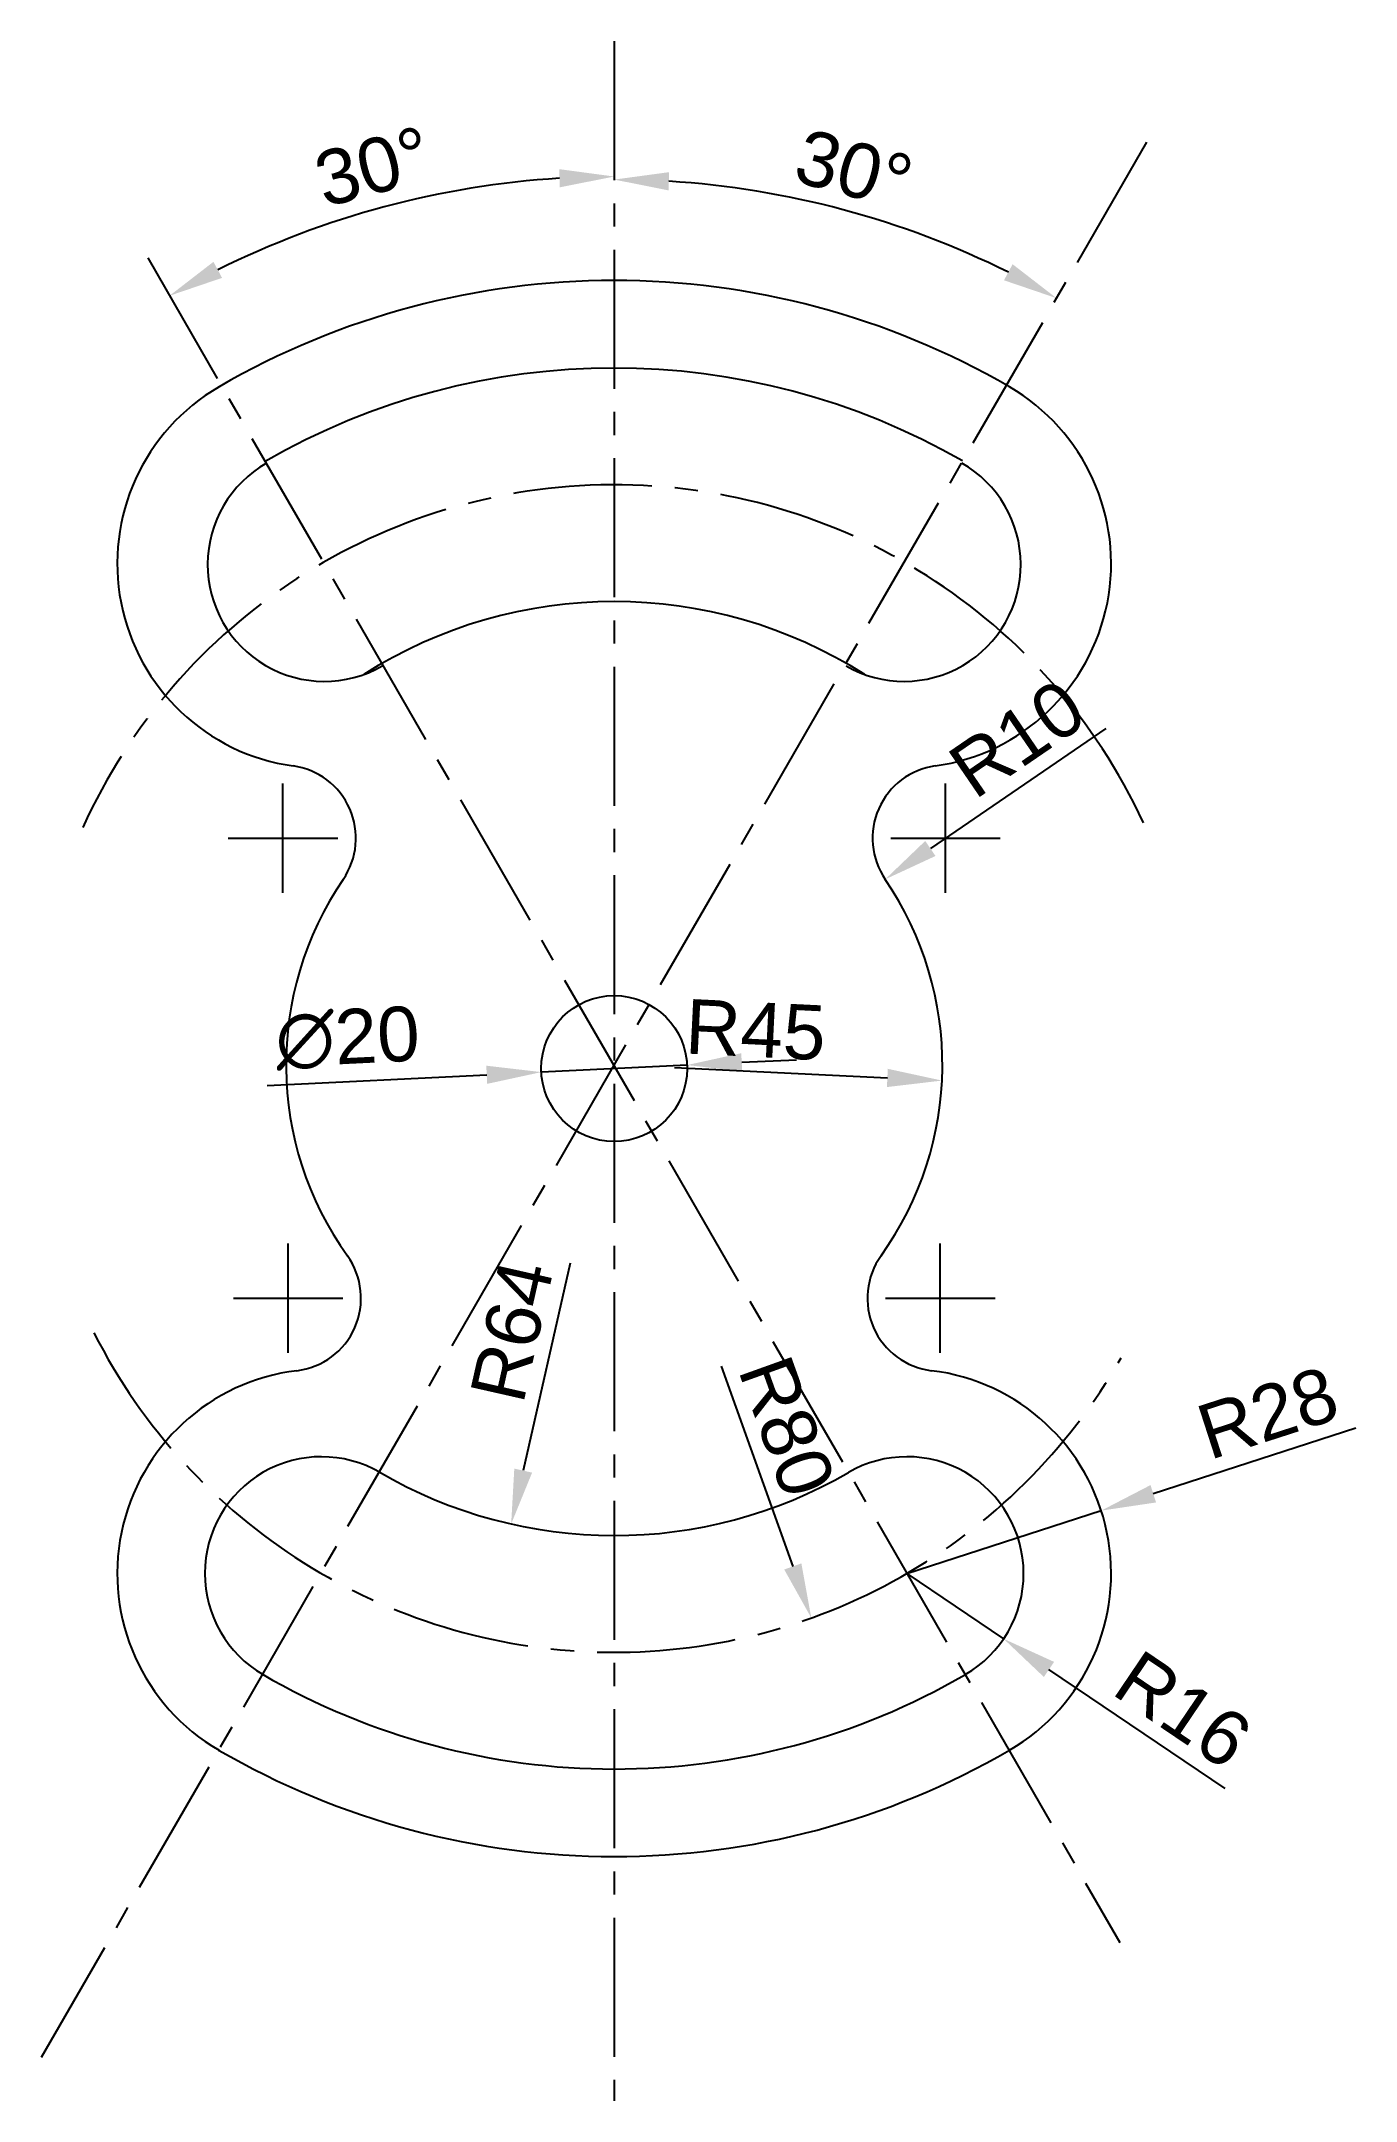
# Model space of a CAD drawing. Header units: millimetres. Extents: x 2670 to 2851, y 1359 to 1641.
import ezdxf

# ---------------------------------------------------------------- set-up
doc = ezdxf.new("R2010")
doc.units = ezdxf.units.MM
doc.linetypes.add('CENTER2', pattern=[28.575, 19.05, -3.175, 3.175, -3.175])
doc.styles.get("Standard").update_dxf_attribs({"font": 'arial.ttf'})
doc.dimstyles.new('ISO-25', dxfattribs={"dimscale": 3, "dimtxt": 2.5, "dimasz": 2.5, "dimexe": 1.25, "dimexo": 0.625, "dimtad": 1, "dimtxsty": 'Standard', "dimcen": 2.5, "dimadec": 0, "dimazin": 0, "dimtfac": 1, "dimtmove": 0, "dimatfit": 3, "dimfxl": 1, "dimarcsym": 0})

# ---------------------------------------------------------------- blocks, each defined once
blk = doc.blocks.new('*D2')
at = {"color": 0, "lineweight": -2, "transparency": 16777216}
blk.add_arc((2749, 1501.05), 121.29, 63.5436, 86.4564, dxfattribs=at)
at = {"color": 0, "transparency": 16777216}
for points in [[(2756.45, 1620.86), (2756.53, 1623.36), (2749, 1622.34)], [(2803.62, 1610.74), (2802.44, 1608.54), (2809.64, 1606.09)]]:
    blk.add_solid(points, dxfattribs=at)
at = {"layer": 'Defpoints', "color": 0, "transparency": 16777216}
for p in [(2749, 1641.31), (2821.99, 1627.47), (2790.48, 1615.03), (2670.43, 1364.97), (2749, 1359.04)]:
    blk.add_point(p, dxfattribs=at)
at = {"color": 0, "transparency": 16777216, "insert": (2781.87, 1623.72), "char_height": 7.5, "attachment_point": 5, "rotation": 345}
blk.add_mtext('30°', dxfattribs=at)
blk = doc.blocks.new('*D3')
at = {"color": 0, "lineweight": -2, "transparency": 16777216}
blk.add_arc((2749, 1500.82), 121.93, 93.5248, 116.4752, dxfattribs=at)
at = {"color": 0, "transparency": 16777216}
for points in [[(2741.46, 1623.77), (2741.54, 1621.28), (2749, 1622.76)], [(2695.23, 1608.87), (2694.05, 1611.07), (2688.03, 1606.42)]]:
    blk.add_solid(points, dxfattribs=at)
at = {"layer": 'Defpoints', "color": 0, "transparency": 16777216}
for p in [(2749, 1641.31), (2727.82, 1620.9), (2685.04, 1611.6), (2818.32, 1380.75), (2749, 1359.04)]:
    blk.add_point(p, dxfattribs=at)
at = {"color": 0, "transparency": 16777216, "insert": (2715.96, 1624.11), "char_height": 7.5, "attachment_point": 5, "rotation": 15}
blk.add_mtext('30°', dxfattribs=at)
blk = doc.blocks.new('*D4')
at = {"color": 0, "lineweight": -2, "transparency": 16777216}
blk.add_line((2816.41, 1547.11), (2792.35, 1530.67), dxfattribs=at)
at = {"color": 0, "transparency": 16777216}
blk.add_solid([(2791.64, 1531.7), (2793.05, 1529.64), (2786.15, 1526.44)], dxfattribs=at)
at = {"layer": 'Defpoints', "color": 0, "transparency": 16777216}
for p in [(2794.41, 1532.08), (2786.15, 1526.44)]:
    blk.add_point(p, dxfattribs=at)
at = {"color": 0, "transparency": 16777216, "insert": (2804.26, 1545.72), "char_height": 7.5, "attachment_point": 5, "rotation": 34.3391}
blk.add_mtext('R10', dxfattribs=at)
blk = doc.blocks.new('*D5')
at = {"color": 0, "lineweight": -2, "transparency": 16777216}
for p, q in [((2850.68, 1451.21), (2822.91, 1442.23)), ((2789.13, 1431.31), (2815.77, 1439.92))]:
    blk.add_line(p, q, dxfattribs=at)
at = {"color": 0, "transparency": 16777216}
blk.add_solid([(2822.53, 1443.42), (2823.29, 1441.04), (2815.77, 1439.92)], dxfattribs=at)
at = {"layer": 'Defpoints', "color": 0, "transparency": 16777216}
for p in [(2815.77, 1439.92), (2789.13, 1431.31)]:
    blk.add_point(p, dxfattribs=at)
at = {"color": 0, "transparency": 16777216, "insert": (2838.61, 1453.3), "char_height": 7.5, "attachment_point": 5, "rotation": 17.9258}
blk.add_mtext('R28', dxfattribs=at)
blk = doc.blocks.new('*D6')
at = {"color": 0, "lineweight": -2, "transparency": 16777216}
for p, q in [((2789.13, 1431.31), (2802.39, 1422.35)), ((2832.78, 1401.83), (2808.61, 1418.15))]:
    blk.add_line(p, q, dxfattribs=at)
at = {"color": 0, "transparency": 16777216}
blk.add_solid([(2809.31, 1419.19), (2807.91, 1417.12), (2802.39, 1422.35)], dxfattribs=at)
at = {"layer": 'Defpoints', "color": 0, "transparency": 16777216}
for p in [(2789.13, 1431.31), (2802.39, 1422.35)]:
    blk.add_point(p, dxfattribs=at)
at = {"color": 0, "transparency": 16777216, "insert": (2826.99, 1412.62), "char_height": 7.5, "attachment_point": 5, "rotation": 325.9647}
blk.add_mtext('R16', dxfattribs=at)
blk = doc.blocks.new('*D7')
at = {"color": 0, "lineweight": -2, "transparency": 16777216}
blk.add_line((2742.96, 1473.82), (2736.52, 1445.4), dxfattribs=at)
at = {"color": 0, "transparency": 16777216}
blk.add_solid([(2735.3, 1445.68), (2737.74, 1445.13), (2734.87, 1438.09)], dxfattribs=at)
at = {"layer": 'Defpoints', "color": 0, "transparency": 16777216}
for p in [(2749, 1500.51), (2734.87, 1438.09)]:
    blk.add_point(p, dxfattribs=at)
at = {"color": 0, "transparency": 16777216, "insert": (2735, 1464.53), "char_height": 7.5, "attachment_point": 5, "rotation": 77.2458}
blk.add_mtext('R64', dxfattribs=at)
blk = doc.blocks.new('*D8')
at = {"color": 0, "lineweight": -2, "transparency": 16777216}
blk.add_line((2763.64, 1459.7), (2773.48, 1432.27), dxfattribs=at)
at = {"color": 0, "transparency": 16777216}
blk.add_solid([(2774.66, 1432.69), (2772.31, 1431.85), (2776.02, 1425.21)], dxfattribs=at)
at = {"layer": 'Defpoints', "color": 0, "transparency": 16777216}
for p in [(2749, 1500.51), (2776.02, 1425.21)]:
    blk.add_point(p, dxfattribs=at)
at = {"color": 0, "transparency": 16777216, "insert": (2772.66, 1451.44), "char_height": 7.5, "attachment_point": 5, "rotation": 289.7394}
blk.add_mtext('R80', dxfattribs=at)
blk = doc.blocks.new('*D9')
at = {"color": 0, "lineweight": -2, "transparency": 16777216}
blk.add_line((2757.26, 1500.65), (2786.45, 1499.22), dxfattribs=at)
at = {"color": 0, "transparency": 16777216}
blk.add_solid([(2786.51, 1500.47), (2786.39, 1497.97), (2793.94, 1498.86)], dxfattribs=at)
at = {"layer": 'Defpoints', "color": 0, "transparency": 16777216}
for p in [(2749, 1501.05), (2793.94, 1498.86)]:
    blk.add_point(p, dxfattribs=at)
at = {"color": 0, "transparency": 16777216, "insert": (2768.39, 1505.8), "char_height": 7.5, "attachment_point": 5, "rotation": 357.2004}
blk.add_mtext('R45', dxfattribs=at)
blk = doc.blocks.new('*D10')
at = {"color": 0, "lineweight": -2, "transparency": 16777216}
for p, q in [((2766.48, 1501.36), (2773.97, 1501.72)), ((2701.43, 1498.19), (2731.52, 1499.66)), ((2758.99, 1500.99), (2739.01, 1500.02))]:
    blk.add_line(p, q, dxfattribs=at)
at = {"color": 0, "transparency": 16777216}
for points in [[(2766.42, 1502.61), (2766.54, 1500.11), (2758.99, 1500.99)], [(2731.46, 1500.9), (2731.58, 1498.41), (2739.01, 1500.02)]]:
    blk.add_solid(points, dxfattribs=at)
at = {"layer": 'Defpoints', "color": 0, "transparency": 16777216}
for p in [(2739.01, 1500.02), (2758.99, 1500.99)]:
    blk.add_point(p, dxfattribs=at)
at = {"color": 0, "transparency": 16777216, "insert": (2712.44, 1504.65), "char_height": 7.5, "attachment_point": 5, "rotation": 2.7897}
blk.add_mtext('∅20', dxfattribs=at)

msp = doc.modelspace()

# ---------------------------------------------------------------- linework, layer by layer
at = {"color": 240, "linetype": 'CENTER2', "true_color": 0xed1f24}
for p, q in [((2748.997, 1641.308), (2748.997, 1359.036)), ((2821.985, 1627.474), (2670.43, 1364.973)), ((2685.041, 1611.598), (2818.324, 1380.746))]:
    msp.add_line(p, q, dxfattribs=at)
for p, q in [((2703.583, 1524.579), (2703.583, 1539.579)), ((2696.083, 1532.079), (2711.083, 1532.079)), ((2786.911, 1532.079), (2801.911, 1532.079)), ((2704.283, 1461.528), (2704.283, 1476.528)), ((2793.711, 1461.528), (2793.711, 1476.528)), ((2696.783, 1469.028), (2711.783, 1469.028)), ((2786.211, 1469.028), (2801.211, 1469.028))]:
    msp.add_line(p, q)
at = {"color": 114, "true_color": 0x139b48}
msp.add_line((2794.411, 1524.579), (2794.411, 1539.579), dxfattribs=at)
msp.add_circle((2748.997, 1500.508), 10)
for centre, radius, start, end in [((2748.997, 1500.508), 108, 59.88703, 120.11297), ((2748.997, 1500.508), 96, 60.16306, 119.90586), ((2708.86, 1569.711), 28, 120.11297, 262.0165), ((2789.133, 1569.711), 28, 277.9835, 59.88703), ((2709.253, 1569.574), 16, 119.67445, 299.78742), ((2788.741, 1569.574), 16, 240.21258, 60.32555), ((2748.997, 1500.508), 64, 57.54762, 122.45238), ((2703.583, 1532.079), 10, 325.66095, 82.0165), ((2794.411, 1532.079), 10, 97.9835, 214.33905), ((2748.997, 1501.055), 45, 145.66095, 215.61201), ((2748.997, 1501.055), 45, 324.38799, 34.33905), ((2704.283, 1469.028), 10, 276.91838, 35.61201), ((2793.711, 1469.028), 10, 144.38799, 263.08162), ((2708.86, 1431.305), 28, 96.91838, 239.88703), ((2789.133, 1431.305), 28, 300.11297, 83.08162), ((2708.86, 1431.305), 16, 59.88703, 240), ((2789.133, 1431.305), 16, 300, 120.11297), ((2748.997, 1500.508), 64, 239.75541, 300.14122), ((2748.997, 1500.508), 96, 239.83694, 300.11297), ((2748.997, 1500.508), 108, 239.85506, 300.11297)]:
    msp.add_arc(centre, radius, start, end)
at = {"color": 240, "linetype": 'CENTER2', "true_color": 0xed1f24}
msp.add_arc((2748.997, 1500.508), 80, 24.9031, 155.61394, dxfattribs=at)
at = {"linetype": 'CENTER2'}
msp.add_arc((2748.997, 1500.508), 80, 206.92804, 330.30073, dxfattribs=at)
at = {"ltscale": 3}
msp.add_point((2703.583, 1532.079), dxfattribs=at)

# ---------------------------------------------------------------- dimensions: what is measured, and where the dimension line sits
at = {"color": 114, "true_color": 0x139b48}
for base, line1, line2, picture, middle in [((2790.479, 1615.027), ((2748.997, 1641.308), (2748.997, 1359.036)), ((2821.985, 1627.474), (2670.43, 1364.973)), '*D2', (2781.865, 1623.721)), ((2727.824, 1620.903), ((2685.041, 1611.598), (2818.324, 1380.746)), ((2748.997, 1641.308), (2748.997, 1359.036)), '*D3', (2715.961, 1624.113))]:
    dim = msp.add_angular_dim_2l(base=base, line1=line1, line2=line2, dimstyle='ISO-25', dxfattribs=at)
    dim.commit()
    dim.dimension.update_dxf_attribs({"geometry": picture, "text_midpoint": middle})
for center, mpoint, picture, middle in [((2794.411, 1532.079), (2786.154, 1526.439), '*D4', (2807.476, 1541.005)), ((2748.997, 1501.055), (2793.943, 1498.857), '*D9', (2768.11, 1500.12)), ((2748.997, 1500.508), (2734.868, 1438.087), '*D7', (2740.568, 1463.27)), ((2748.997, 1500.508), (2776.016, 1425.209), '*D8', (2767.295, 1449.514))]:
    dim = msp.add_radius_dim(center=center, mpoint=mpoint, dimstyle='ISO-25', dxfattribs=at)
    dim.commit()
    dim.dimension.update_dxf_attribs({"geometry": picture, "text_midpoint": middle, "dimtype": 164})
dim = msp.add_diameter_dim_2p(p1=(2758.985, 1500.995), p2=(2739.009, 1500.021), dimstyle='ISO-25', dxfattribs=at)
dim.commit()
dim.dimension.update_dxf_attribs({"geometry": '*D10', "text_midpoint": (2712.438, 1504.648)})
for mpoint, picture, middle in [((2815.774, 1439.923), '*D5', (2838.607, 1453.305)), ((2802.392, 1422.35), '*D6', (2826.993, 1412.618))]:
    dim = msp.add_radius_dim(center=(2789.133, 1431.305), mpoint=mpoint, dimstyle='ISO-25', dxfattribs=at)
    dim.commit()
    dim.dimension.update_dxf_attribs({"geometry": picture, "text_midpoint": middle})

doc.saveas('drawing.dxf')
